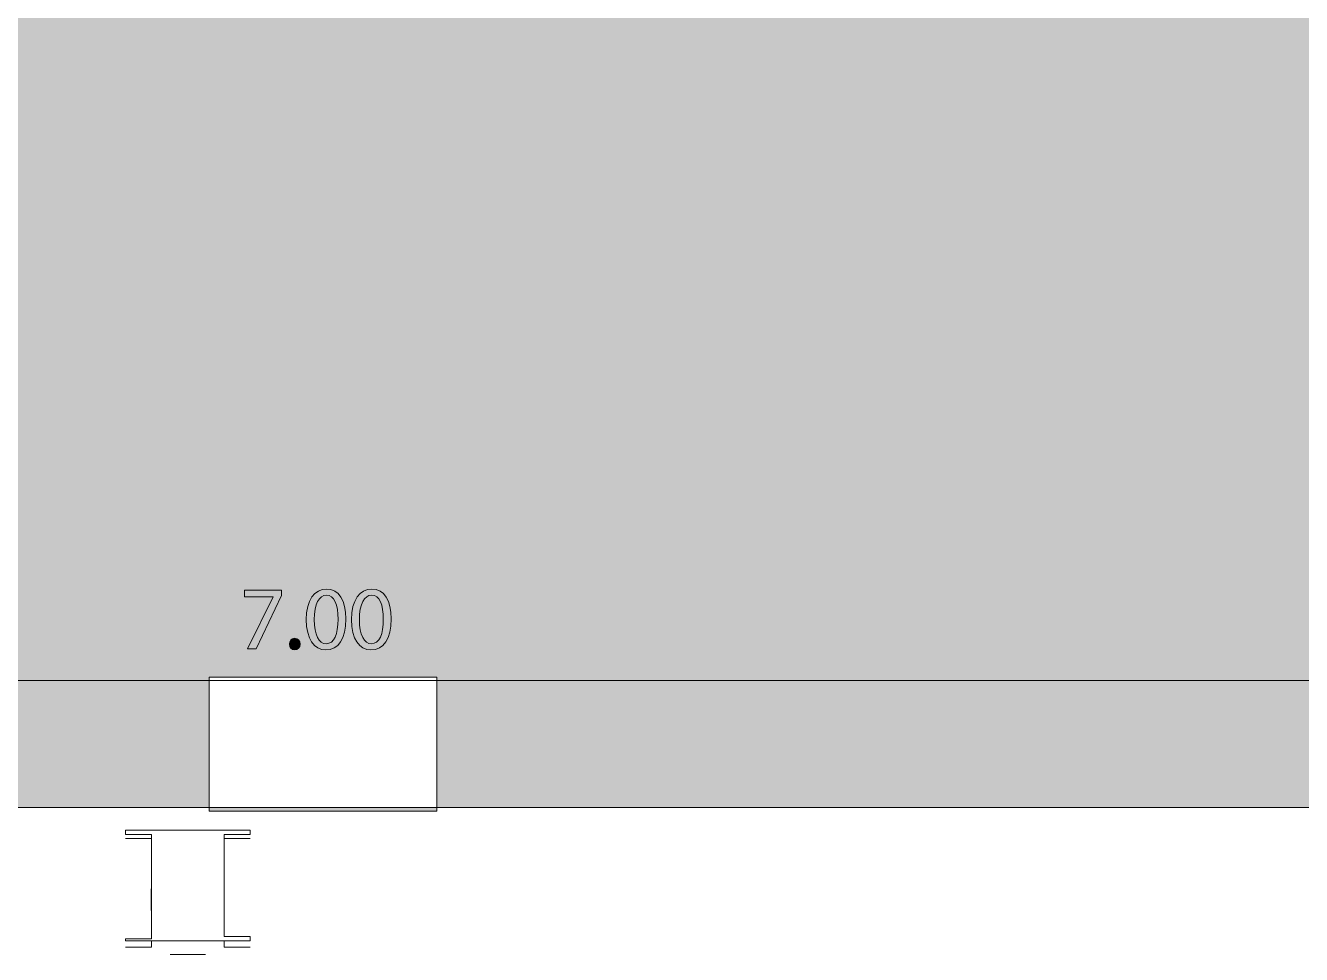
# Model space of a CAD drawing. Header units: centimetres. Extents: x -16.81 to -14.54, y 1.61 to 2.77.
# Drawn here: x -15.6355 to -15.5059, y 1.9468 to 2.0412 of the extents above; entities that cross this region are included whole.
import ezdxf

# ---------------------------------------------------------------- set-up
doc = ezdxf.new("R2010")
doc.units = ezdxf.units.CM
doc.header["$MEASUREMENT"] = 0
doc.layers.get('0').update_dxf_attribs({"lineweight": 0})
doc.layers.add('EXP BORDER', color=7, linetype='Continuous', lineweight=0)
doc.layers.add('EXP COTA', color=7, linetype='Continuous', lineweight=0)

# ---------------------------------------------------------------- blocks, each defined once
blk = doc.blocks.new('Block_133')
at = {"layer": 'EXP COTA', "true_color": 0x0000cc, "transparency": 33554687}
h = blk.add_hatch(color=172, dxfattribs=at)
h.dxf.hatch_style = 2
edge = h.paths.add_edge_path()
edge.add_spline(control_points=[(-15.60947, 1.98386), (-15.60947, 1.98386), (-15.60947, 1.98331), (-15.60947, 1.98331), (-15.60947, 1.98331), (-15.61205, 1.9779), (-15.61205, 1.9779), (-15.61205, 1.9779), (-15.6129, 1.9779), (-15.6129, 1.9779), (-15.6129, 1.9779), (-15.61031, 1.98317), (-15.61031, 1.98317), (-15.61031, 1.98317), (-15.61322, 1.98317), (-15.61322, 1.98317), (-15.61322, 1.98317), (-15.61322, 1.98386), (-15.61322, 1.98386), (-15.61322, 1.98386), (-15.60947, 1.98386), (-15.60947, 1.98386)], knot_values=[0, 0, 0, 0, 1, 1, 1, 2, 2, 2, 3, 3, 3, 4, 4, 4, 5, 5, 5, 6, 6, 6, 7, 7, 7, 7], degree=3, periodic=0)
h = blk.add_hatch(color=172, dxfattribs=at)
h.dxf.hatch_style = 2
edge = h.paths.add_edge_path()
edge.add_spline(control_points=[(-15.60614, 1.98086), (-15.60614, 1.97931), (-15.60568, 1.97841), (-15.60494, 1.97841), (-15.60411, 1.97841), (-15.60372, 1.97938), (-15.60372, 1.9809), (-15.60372, 1.98238), (-15.60409, 1.98334), (-15.60492, 1.98334), (-15.60563, 1.98334), (-15.60614, 1.98248), (-15.60614, 1.98086)], knot_values=[0, 0, 0, 0, 1, 1, 1, 2, 2, 2, 3, 3, 3, 4, 4, 4, 4], degree=3, periodic=0)
edge = h.paths.add_edge_path()
edge.add_spline(control_points=[(-15.60292, 1.98093), (-15.60292, 1.9789), (-15.60366, 1.97779), (-15.60499, 1.97779), (-15.60614, 1.97779), (-15.60694, 1.9789), (-15.60695, 1.98086), (-15.60695, 1.98286), (-15.60609, 1.98396), (-15.60489, 1.98396), (-15.60363, 1.98396), (-15.60292, 1.98282), (-15.60292, 1.98093)], knot_values=[0, 0, 0, 0, 1, 1, 1, 2, 2, 2, 3, 3, 3, 4, 4, 4, 4], degree=3, periodic=0)
h = blk.add_hatch(color=172, dxfattribs=at)
h.dxf.hatch_style = 2
edge = h.paths.add_edge_path()
edge.add_spline(control_points=[(-15.60155, 1.98086), (-15.60155, 1.97931), (-15.60106, 1.97841), (-15.60034, 1.97841), (-15.59951, 1.97841), (-15.59912, 1.97938), (-15.59912, 1.9809), (-15.59912, 1.98238), (-15.5995, 1.98334), (-15.60032, 1.98334), (-15.60103, 1.98334), (-15.60155, 1.98248), (-15.60155, 1.98086)], knot_values=[0, 0, 0, 0, 1, 1, 1, 2, 2, 2, 3, 3, 3, 4, 4, 4, 4], degree=3, periodic=0)
edge = h.paths.add_edge_path()
edge.add_spline(control_points=[(-15.59832, 1.98093), (-15.59832, 1.9789), (-15.59907, 1.97779), (-15.60039, 1.97779), (-15.60155, 1.97779), (-15.60234, 1.9789), (-15.60236, 1.98086), (-15.60236, 1.98286), (-15.60149, 1.98396), (-15.60029, 1.98396), (-15.59903, 1.98396), (-15.59832, 1.98282), (-15.59832, 1.98093)], knot_values=[0, 0, 0, 0, 1, 1, 1, 2, 2, 2, 3, 3, 3, 4, 4, 4, 4], degree=3, periodic=0)
h = blk.add_hatch(color=172, dxfattribs=at)
h.dxf.hatch_style = 2
edge = h.paths.add_edge_path()
edge.add_spline(control_points=[(-15.60866, 1.97838), (-15.60866, 1.97873), (-15.60844, 1.97897), (-15.60813, 1.97897), (-15.6078, 1.97897), (-15.60757, 1.97873), (-15.60757, 1.97838), (-15.60757, 1.97804), (-15.60778, 1.97779), (-15.60813, 1.97779), (-15.60845, 1.97779), (-15.60866, 1.97804), (-15.60866, 1.97838)], knot_values=[0, 0, 0, 0, 1, 1, 1, 2, 2, 2, 3, 3, 3, 4, 4, 4, 4], degree=3, periodic=0)
at = {"layer": 'EXP COTA'}
for points, knots in [([(-15.60947, 1.98386), (-15.60947, 1.98386), (-15.60947, 1.98331), (-15.60947, 1.98331), (-15.60947, 1.98331), (-15.61205, 1.9779), (-15.61205, 1.9779), (-15.61205, 1.9779), (-15.6129, 1.9779), (-15.6129, 1.9779), (-15.6129, 1.9779), (-15.61031, 1.98317), (-15.61031, 1.98317), (-15.61031, 1.98317), (-15.61322, 1.98317), (-15.61322, 1.98317), (-15.61322, 1.98317), (-15.61322, 1.98386), (-15.61322, 1.98386), (-15.61322, 1.98386), (-15.60947, 1.98386), (-15.60947, 1.98386)], [0, 0, 0, 0, 1, 1, 1, 2, 2, 2, 3, 3, 3, 4, 4, 4, 5, 5, 5, 6, 6, 6, 7, 7, 7, 7]), ([(-15.60292, 1.98093), (-15.60292, 1.9789), (-15.60366, 1.97779), (-15.60499, 1.97779), (-15.60614, 1.97779), (-15.60694, 1.9789), (-15.60695, 1.98086), (-15.60695, 1.98286), (-15.60609, 1.98396), (-15.60489, 1.98396), (-15.60363, 1.98396), (-15.60292, 1.98282), (-15.60292, 1.98093)], [0, 0, 0, 0, 1, 1, 1, 2, 2, 2, 3, 3, 3, 4, 4, 4, 4]), ([(-15.59832, 1.98093), (-15.59832, 1.9789), (-15.59907, 1.97779), (-15.60039, 1.97779), (-15.60155, 1.97779), (-15.60234, 1.9789), (-15.60236, 1.98086), (-15.60236, 1.98286), (-15.60149, 1.98396), (-15.60029, 1.98396), (-15.59903, 1.98396), (-15.59832, 1.98282), (-15.59832, 1.98093)], [0, 0, 0, 0, 1, 1, 1, 2, 2, 2, 3, 3, 3, 4, 4, 4, 4]), ([(-15.60614, 1.98086), (-15.60614, 1.97931), (-15.60568, 1.97841), (-15.60494, 1.97841), (-15.60411, 1.97841), (-15.60372, 1.97938), (-15.60372, 1.9809), (-15.60372, 1.98238), (-15.60409, 1.98334), (-15.60492, 1.98334), (-15.60563, 1.98334), (-15.60614, 1.98248), (-15.60614, 1.98086)], [0, 0, 0, 0, 1, 1, 1, 2, 2, 2, 3, 3, 3, 4, 4, 4, 4]), ([(-15.60155, 1.98086), (-15.60155, 1.97931), (-15.60106, 1.97841), (-15.60034, 1.97841), (-15.59951, 1.97841), (-15.59912, 1.97938), (-15.59912, 1.9809), (-15.59912, 1.98238), (-15.5995, 1.98334), (-15.60032, 1.98334), (-15.60103, 1.98334), (-15.60155, 1.98248), (-15.60155, 1.98086)], [0, 0, 0, 0, 1, 1, 1, 2, 2, 2, 3, 3, 3, 4, 4, 4, 4]), ([(-15.60866, 1.97838), (-15.60866, 1.97873), (-15.60844, 1.97897), (-15.60813, 1.97897), (-15.6078, 1.97897), (-15.60757, 1.97873), (-15.60757, 1.97838), (-15.60757, 1.97804), (-15.60778, 1.97779), (-15.60813, 1.97779), (-15.60845, 1.97779), (-15.60866, 1.97804), (-15.60866, 1.97838)], [0, 0, 0, 0, 1, 1, 1, 2, 2, 2, 3, 3, 3, 4, 4, 4, 4])]:
    blk.add_open_spline(points, degree=3, knots=knots, dxfattribs=at)
blk = doc.blocks.new('Block_132')
at = {"layer": 'EXP COTA'}
blk.add_blockref('Block_133', (0, 0), dxfattribs=at)
blk = doc.blocks.new('Block_131')
at = {"layer": 'EXP COTA', "color": 172, "lineweight": 0, "true_color": 0x0000cc}
blk.add_line((-15.48886, 1.97468), (-15.72169, 1.97468), dxfattribs=at)
at = {"layer": 'EXP COTA'}
blk.add_blockref('Block_132', (0, 0), dxfattribs=at)

msp = doc.modelspace()

# ---------------------------------------------------------------- hatches: boundary and pattern name
at = {"layer": 'EXP COTA', "true_color": 0xa953a0, "transparency": 33554687}
h = msp.add_hatch(color=215, dxfattribs=at)
edge = h.paths.add_edge_path()
edge.add_spline(control_points=[(-15.33523, 2.05661), (-15.33523, 2.05661), (-15.46477, 2.05661), (-15.46477, 2.05661), (-15.46477, 2.05661), (-15.46477, 2.04443), (-15.46477, 2.04443), (-15.46477, 2.04443), (-15.33523, 2.04443), (-15.33523, 2.04443), (-15.33523, 2.04443), (-15.33523, 2.05661), (-15.33523, 2.05661)], knot_values=[0, 0, 0, 0, 1, 1, 1, 2, 2, 2, 3, 3, 3, 4, 4, 4, 4], degree=3, periodic=0)
edge = h.paths.add_edge_path()
edge.add_spline(control_points=[(-15.31883, 2.06152), (-15.31883, 2.06152), (-15.31883, 2.0384), (-15.31883, 2.0384), (-15.31883, 2.0384), (-15.30523, 2.0384), (-15.30523, 2.0384), (-15.30523, 2.0384), (-15.30523, 2.06152), (-15.30523, 2.06152), (-15.30523, 2.06152), (-15.31883, 2.06152), (-15.31883, 2.06152)], knot_values=[0, 0, 0, 0, 1, 1, 1, 2, 2, 2, 3, 3, 3, 4, 4, 4, 4], degree=3, periodic=0)
edge.add_line((-15.31883, 2.06152), (-15.31883, 2.06152))
edge = h.paths.add_edge_path()
edge.add_spline(control_points=[(-15.38206, 1.975), (-15.38206, 1.975), (-15.40518, 1.975), (-15.40518, 1.975), (-15.40518, 1.975), (-15.40518, 1.9614), (-15.40518, 1.9614), (-15.40518, 1.9614), (-15.38206, 1.9614), (-15.38206, 1.9614), (-15.38206, 1.9614), (-15.38206, 1.975), (-15.38206, 1.975)], knot_values=[0, 0, 0, 0, 1, 1, 1, 2, 2, 2, 3, 3, 3, 4, 4, 4, 4], degree=3, periodic=0)
edge.add_line((-15.38206, 1.975), (-15.38206, 1.975))
edge = h.paths.add_edge_path()
edge.add_spline(control_points=[(-15.54475, 2.05554), (-15.54475, 2.05554), (-15.65868, 2.05554), (-15.65868, 2.05554), (-15.65868, 2.05554), (-15.65868, 2.04313), (-15.65868, 2.04313), (-15.65868, 2.04313), (-15.54475, 2.04313), (-15.54475, 2.04313), (-15.54475, 2.04313), (-15.54475, 2.05554), (-15.54475, 2.05554)], knot_values=[0, 0, 0, 0, 1, 1, 1, 2, 2, 2, 3, 3, 3, 4, 4, 4, 4], degree=3, periodic=0)
edge.add_line((-15.54475, 2.05554), (-15.54475, 2.05554))
edge = h.paths.add_edge_path()
edge.add_spline(control_points=[(-15.59369, 1.975), (-15.59369, 1.975), (-15.61681, 1.975), (-15.61681, 1.975), (-15.61681, 1.975), (-15.61681, 1.9614), (-15.61681, 1.9614), (-15.61681, 1.9614), (-15.59369, 1.9614), (-15.59369, 1.9614), (-15.59369, 1.9614), (-15.59369, 1.975), (-15.59369, 1.975)], knot_values=[0, 0, 0, 0, 1, 1, 1, 2, 2, 2, 3, 3, 3, 4, 4, 4, 4], degree=3, periodic=0)
edge.add_line((-15.59369, 1.975), (-15.59369, 1.975))
edge = h.paths.add_edge_path()
edge.add_spline(control_points=[(-15.7628, 2.05445), (-15.7628, 2.05445), (-15.87259, 2.05445), (-15.87259, 2.05445), (-15.87259, 2.05445), (-15.87259, 2.04458), (-15.87259, 2.04458), (-15.87259, 2.04458), (-15.7628, 2.04458), (-15.7628, 2.04458), (-15.7628, 2.04458), (-15.7628, 2.05445), (-15.7628, 2.05445)], knot_values=[0, 0, 0, 0, 1, 1, 1, 2, 2, 2, 3, 3, 3, 4, 4, 4, 4], degree=3, periodic=0)
edge.add_line((-15.7628, 2.05445), (-15.7628, 2.05445))
edge = h.paths.add_edge_path()
edge.add_spline(control_points=[(-15.80539, 1.975), (-15.80539, 1.975), (-15.82851, 1.975), (-15.82851, 1.975), (-15.82851, 1.975), (-15.82851, 1.9614), (-15.82851, 1.9614), (-15.82851, 1.9614), (-15.80539, 1.9614), (-15.80539, 1.9614), (-15.80539, 1.9614), (-15.80539, 1.975), (-15.80539, 1.975)], knot_values=[0, 0, 0, 0, 1, 1, 1, 2, 2, 2, 3, 3, 3, 4, 4, 4, 4], degree=3, periodic=0)
edge.add_line((-15.80539, 1.975), (-15.80539, 1.975))
edge = h.paths.add_edge_path()
edge.add_spline(control_points=[(-15.4818, 1.96178), (-15.4818, 1.96178), (-15.30542, 1.96178), (-15.30542, 1.96178), (-15.30542, 1.96178), (-15.30542, 2.13817), (-15.30542, 2.13817), (-15.30542, 2.13817), (-15.4818, 2.13817), (-15.4818, 2.13817), (-15.4818, 2.13817), (-15.4818, 1.96178), (-15.4818, 1.96178)], knot_values=[0, 0, 0, 0, 1, 1, 1, 2, 2, 2, 3, 3, 3, 4, 4, 4, 4], degree=3, periodic=0)
edge.add_line((-15.4818, 1.96178), (-15.4818, 1.96178))
edge = h.paths.add_edge_path()
edge.add_spline(control_points=[(-15.72875, 1.96178), (-15.72875, 1.96178), (-15.4818, 1.96178), (-15.4818, 1.96178), (-15.4818, 1.96178), (-15.4818, 2.13817), (-15.4818, 2.13817), (-15.4818, 2.13817), (-15.72875, 2.13817), (-15.72875, 2.13817), (-15.72875, 2.13817), (-15.72875, 1.96178), (-15.72875, 1.96178)], knot_values=[0, 0, 0, 0, 1, 1, 1, 2, 2, 2, 3, 3, 3, 4, 4, 4, 4], degree=3, periodic=0)
edge.add_line((-15.72875, 1.96178), (-15.72875, 1.96178))
edge = h.paths.add_edge_path()
edge.add_spline(control_points=[(-15.90514, 1.96178), (-15.90514, 1.96178), (-15.72875, 1.96178), (-15.72875, 1.96178), (-15.72875, 1.96178), (-15.72875, 2.13817), (-15.72875, 2.13817), (-15.72875, 2.13817), (-15.90514, 2.13817), (-15.90514, 2.13817), (-15.90514, 2.13817), (-15.90514, 1.96178), (-15.90514, 1.96178)], knot_values=[0, 0, 0, 0, 1, 1, 1, 2, 2, 2, 3, 3, 3, 4, 4, 4, 4], degree=3, periodic=0)
edge.add_line((-15.90514, 1.96178), (-15.90514, 1.96178))

# ---------------------------------------------------------------- linework, layer by layer
at = {"color": 18, "lineweight": 0, "true_color": 0x000000}
for p, q in [((-15.61263, 1.95948), (-15.6253, 1.95948)), ((-15.6253, 1.95948), (-15.6253, 1.95903)), ((-15.61263, 1.95903), (-15.61263, 1.95948)), ((-15.6253, 1.95903), (-15.62266, 1.95903)), ((-15.6253, 1.95863), (-15.62266, 1.95863)), ((-15.62266, 1.95903), (-15.62266, 1.95133)), ((-15.62266, 1.95863), (-15.62266, 1.94843)), ((-15.61527, 1.95903), (-15.61263, 1.95903)), ((-15.61527, 1.94866), (-15.61527, 1.95903)), ((-15.61263, 1.95863), (-15.61527, 1.95863)), ((-15.62269, 1.95352), (-15.62269, 1.95133)), ((-15.62269, 1.95133), (-15.62266, 1.95133)), ((-15.62266, 1.95133), (-15.62266, 1.94843)), ((-15.6253, 1.94843), (-15.6253, 1.94822)), ((-15.62266, 1.94843), (-15.6253, 1.94843)), ((-15.6253, 1.94822), (-15.61263, 1.94822)), ((-15.62266, 1.94759), (-15.6253, 1.94759)), ((-15.62266, 1.94822), (-15.62266, 1.94759)), ((-15.61263, 1.94866), (-15.61527, 1.94866)), ((-15.61527, 1.94822), (-15.61527, 1.94759)), ((-15.61527, 1.94759), (-15.61263, 1.94759)), ((-15.61263, 1.94822), (-15.61263, 1.94866)), ((-15.61718, 1.94685), (-15.62077, 1.94685))]:
    msp.add_line(p, q, dxfattribs=at)
at = {"layer": 'EXP BORDER', "color": 253, "lineweight": 0, "true_color": 0xadadad}
msp.add_lwpolyline([(-15.4818, 1.96178), (-15.72875, 1.96178), (-15.72875, 2.13817), (-15.4818, 2.13817)], close=True, dxfattribs=at)
at = {"layer": 'EXP COTA'}
for points in [[(-15.72875, 1.96178), (-15.72875, 1.96178), (-15.4818, 1.96178), (-15.4818, 1.96178), (-15.4818, 1.96178), (-15.4818, 2.13817), (-15.4818, 2.13817), (-15.4818, 2.13817), (-15.72875, 2.13817), (-15.72875, 2.13817), (-15.72875, 2.13817), (-15.72875, 1.96178), (-15.72875, 1.96178)], [(-15.59369, 1.975), (-15.59369, 1.975), (-15.61681, 1.975), (-15.61681, 1.975), (-15.61681, 1.975), (-15.61681, 1.9614), (-15.61681, 1.9614), (-15.61681, 1.9614), (-15.59369, 1.9614), (-15.59369, 1.9614), (-15.59369, 1.9614), (-15.59369, 1.975), (-15.59369, 1.975)]]:
    msp.add_open_spline(points, degree=3, knots=[0, 0, 0, 0, 1, 1, 1, 2, 2, 2, 3, 3, 3, 4, 4, 4, 4], dxfattribs=at)

# ---------------------------------------------------------------- block references
msp.add_blockref('Block_131', (0, 0), dxfattribs=at)

doc.saveas('drawing.dxf')
